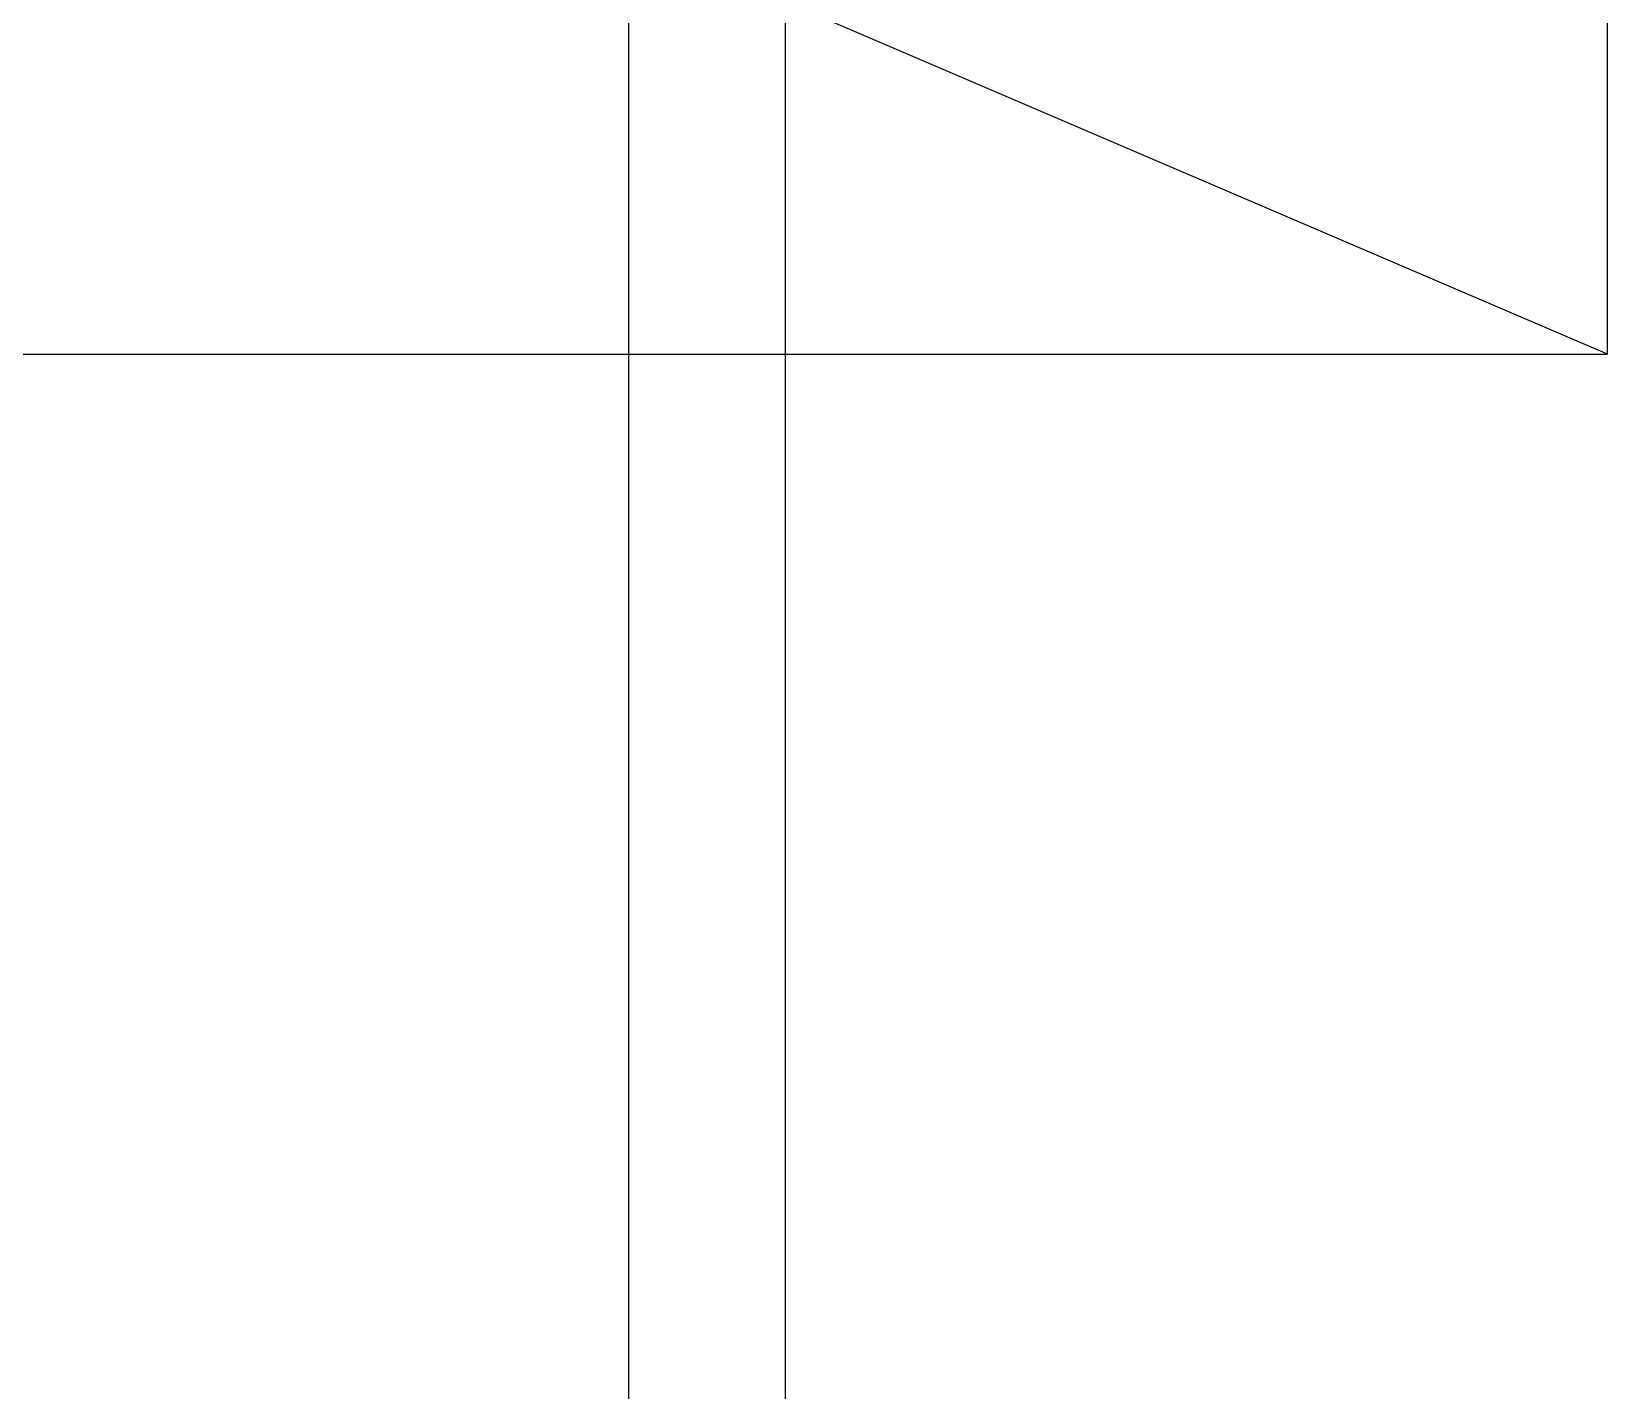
# Model space of a CAD drawing. Header units: inches. Extents: x -2661 to 42767, y -1222 to 9099.
# Drawn here: x 1930.06 to 1931.81, y 1414.896 to 1416.405 of the extents above; entities that cross this region are included whole.
import ezdxf

# ---------------------------------------------------------------- set-up
doc = ezdxf.new("R2010")
doc.units = ezdxf.units.IN
doc.header["$LTSCALE"] = 12
doc.header["$MEASUREMENT"] = 0
doc.layers.get('0').update_dxf_attribs({"linetype": 'CONTINUOUS'})
for name, color, linetype in [('S-FASTENERS', 2, 'CONTINUOUS'), ('S-SIMPSON', 2, 'CONTINUOUS'), ('S-WOOD', 3, 'CONTINUOUS')]:
    doc.layers.add(name, color=color, linetype=linetype)

# ---------------------------------------------------------------- blocks, each defined once
blk = doc.blocks.new('SDS.25X6-f')
at = {"layer": 'S-SIMPSON'}
for p, q in [((-0.087, -0.536), (-0.087, -2.7912)), ((0.087, -0.5316), (0.087, -2.75)), ((0.087, -0.5316), (0.087, -2.75)), ((-0.087, -0.5749), (-0.087, -2.7912))]:
    blk.add_line(p, q, dxfattribs=at)
blk = doc.blocks.new('*U1812')
at = {"layer": 'S-FASTENERS'}
blk.add_blockref('SDS.25X6-f', (0, 0), dxfattribs=at)
blk = doc.blocks.new('*U1285')
blk.add_lwpolyline([(1.5, -3.5), (0, -3.5), (0, 0), (1.5, 0)], close=True)
at = {"layer": 'S-WOOD', "color": 2}
blk.add_line((1.5, -3.5), (0, 0), dxfattribs=at)
blk = doc.blocks.new('WALL_SILL_2x4')
at = {"layer": 'S-FASTENERS'}
blk.add_blockref('*U1812', (-1, 1.5), dxfattribs=at)
at = {"layer": 'S-WOOD', "xscale": -1, "rotation": 90}
blk.add_blockref('*U1285', (-3.5, 1.5), dxfattribs=at)

msp = doc.modelspace()

# ---------------------------------------------------------------- block references
msp.add_blockref('WALL_SILL_2x4', (1931.80984, 1416.0471))

doc.saveas('drawing.dxf')
